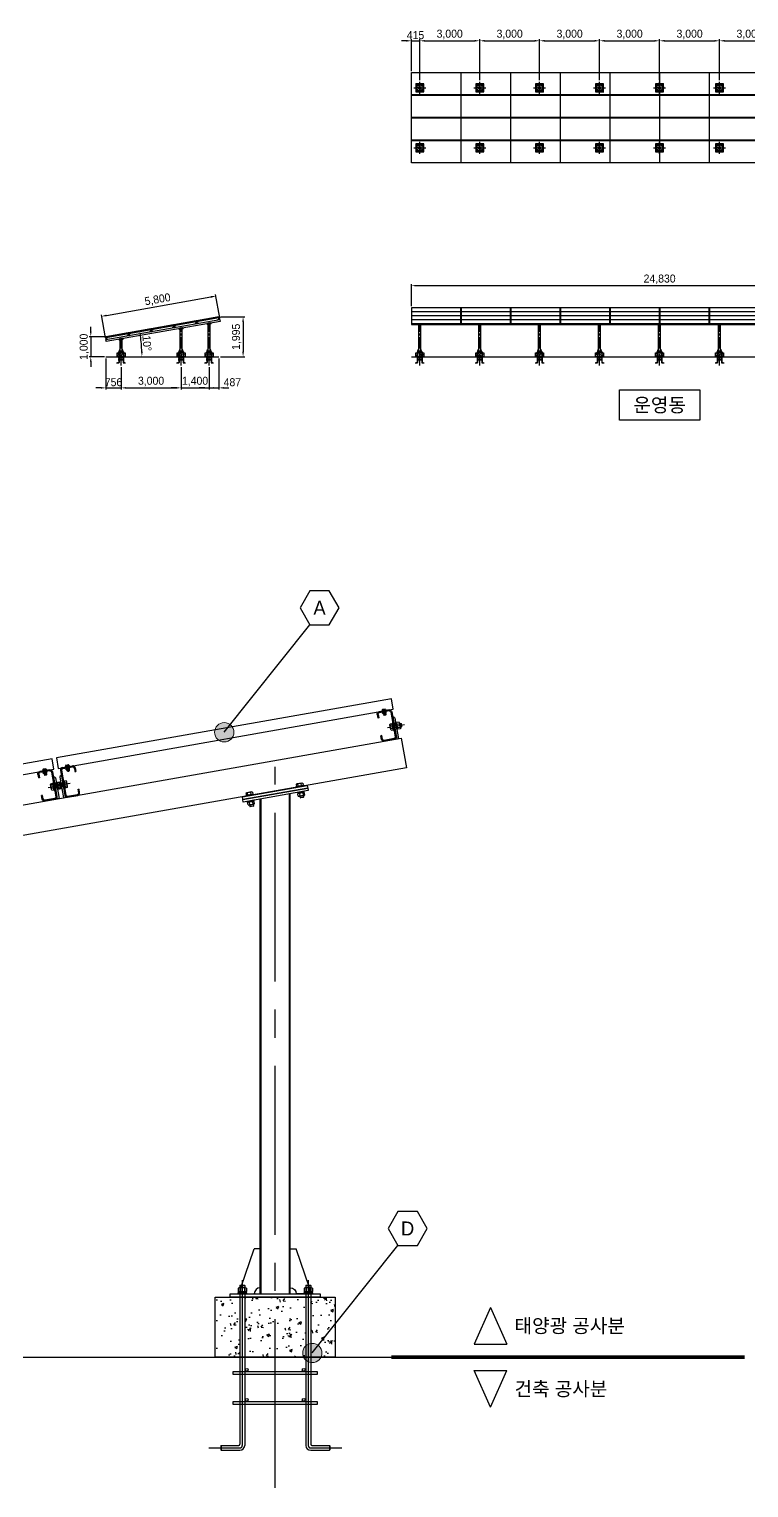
# Model space of a CAD drawing. Header units: millimetres. Extents: x 37541 to 999880, y 4425 to 1416340.
# Drawn here: x 128813 to 164807, y 1336118 to 1409046 of the extents above; entities that cross this region are included whole.
import ezdxf
from ezdxf.enums import TextEntityAlignment as Align

# ---------------------------------------------------------------- set-up
doc = ezdxf.new("R2010")
doc.units = ezdxf.units.MM
doc.header["$LTSCALE"] = 150
doc.linetypes.add('CENTER', pattern=[23.9, 20.4, -1.4, 0.7, -1.4])
doc.linetypes.add('CENTER2', pattern=[1.125, 0.75, -0.125, 0.125, -0.125])
doc.layers.get('0').update_dxf_attribs({"lineweight": 0})
doc.layers.get('Defpoints').update_dxf_attribs({"color": 150})
for name, color, linetype in [('-----20 태양광', 3, 'Continuous'), ('-----29 Cable Schedule', 1, 'Continuous'), ('-----30 Text', 2, 'Continuous'), ('-----36 Dimension', 1, 'Continuous')]:
    doc.layers.add(name, color=color, linetype=linetype)
doc.styles.add('ELEC', font='')
doc.styles.get("Standard").update_dxf_attribs({"font": ''})
doc.styles.get('ELEC').set_extended_font_data('Dotum')
doc.styles.get('Standard').set_extended_font_data('Dotum')
doc.dimstyles.new('ISO-25', dxfattribs={"dimtxt": 2.5, "dimasz": 2.5, "dimexe": 1.25, "dimexo": 0.625, "dimtad": 1, "dimtxsty": 'Standard', "dimcen": 2.5, "dimadec": 0, "dimazin": 0, "dimtfac": 1, "dimtmove": 0, "dimatfit": 3, "dimfxl": 1, "dimarcsym": 0})
doc.dimstyles.new('태양광400', dxfattribs={"dimtxt": 400, "dimasz": 250, "dimexe": 80, "dimexo": 80, "dimgap": 80, "dimtad": 1, "dimtoh": 1, "dimdec": 0, "dimdsep": 46, "dimlunit": 6, "dimtxsty": 'ELEC', "dimcen": 2.5, "dimclrd": 1, "dimclre": 1, "dimclrt": 2, "dimadec": 0, "dimazin": 0, "dimtfac": 1, "dimtdec": 0, "dimtix": 1, "dimtmove": 0, "dimatfit": 3, "dimfxl": 1, "dimarcsym": 0})

# ---------------------------------------------------------------- blocks, each defined once
blk = doc.blocks.new('*U77')
blk.add_lwpolyline([(-1232, -558), (-1232, 558), (1232, 558), (1232, -558)], close=True)
blk = doc.blocks.new('*U76')
at = {"layer": '-----20 태양광'}
for p in [(0, 3395), (2485, 3395), (4970, 3395), (7455, 3395), (9940, 3395), (12425, 3395), (14910, 3395), (17395, 3395), (19880, 3395), (22365, 3395), (0, 2263), (2485, 2263), (4970, 2263), (7455, 2263), (9940, 2263), (12425, 2263), (14910, 2263), (17395, 2263), (19880, 2263), (22365, 2263), (0, 1132), (2485, 1132), (4970, 1132), (7455, 1132), (9940, 1132), (12425, 1132), (14910, 1132), (17395, 1132), (19880, 1132), (22365, 1132), (0, 0), (2485, 0), (4970, 0), (7455, 0), (9940, 0), (12425, 0), (14910, 0), (17395, 0), (19880, 0), (22365, 0)]:
    blk.add_blockref('*U77', p, dxfattribs=at)
blk = doc.blocks.new('*U79')
for p, q in [((1232, 218), (-1232, 218)), ((1232, 216), (-1232, 216)), ((1232, 19), (-1232, 19)), ((1232, 16), (-1232, 16)), ((1232, -181), (-1232, -181)), ((1232, -183), (-1232, -183)), ((1232, -380), (-1232, -380))]:
    blk.add_line(p, q)
blk.add_lwpolyline([(-1232, 415), (-1232, -415), (1232, -415), (1232, 415)], close=True)
blk = doc.blocks.new('*U78')
at = {"layer": '-----20 태양광', "linetype": 'ByBlock', "lineweight": -2}
for p in [(0, 0), (2485, 0), (4970, 0), (7455, 0), (9940, 0), (12425, 0), (14910, 0), (17395, 0), (19880, 0), (22365, 0)]:
    blk.add_blockref('*U79', p, dxfattribs=at)
blk = doc.blocks.new('G$C0AB08128')
for p, q in [((0, 14.8), (0, 1.2)), ((30.3, 16), (4.3, 16)), ((30.3, 0), (4.3, 0)), ((8.7, 14.8), (8.7, 1.2)), ((26, 14.8), (26, 1.2)), ((34.6, 14.8), (34.6, 1.2))]:
    blk.add_line(p, q)
for centre, radius, start, end in [((4.3, 7.6), 8.39, 58.93354, 121.06646), ((4.3, 8.4), 8.39, 238.93354, 301.06646), ((17.3, -15.8), 31.8, 74.1759, 105.8241), ((17.3, 31.8), 31.8, 254.1759, 285.8241), ((30.3, 7.6), 8.39, 58.93354, 121.06646), ((30.3, 8.4), 8.39, 238.93354, 301.06646)]:
    blk.add_arc(centre, radius, start, end)
blk = doc.blocks.new('G$C989A692A')
for p, q in [((0, 5.1), (0, 0)), ((33.8, 5.1), (0, 5.1)), ((0, 0), (33.8, 0)), ((14, 0), (16.9, 5.1)), ((16.9, 0), (19.8, 5.1)), ((33.8, 0), (33.8, 5.1))]:
    blk.add_line(p, q)
blk = doc.blocks.new('G$CC6E26A9D')
for p, q in [((0, 20, 0), (44.5, 150, 0)), ((64.5, 150, 0), (44.5, 150, 0)), ((64.5, 20, 0), (64.5, 150, 0)), ((0, 0, 0), (0, 20, 0)), ((0, 0, 0), (44.5, 0, 0))]:
    blk.add_line(p, q)
blk.add_arc((64.5, 0, 0), 20, 90, 180)
blk = doc.blocks.new('G$CDDFF37AD')
h = blk.add_hatch()
h.set_pattern_fill('AR-CONC', color=256, scale=0.5)
h.set_pattern_definition([(50, (-4314257.696, 1929371.17), (91.0923345, -7.9695428), [9.525, -104.775]), (355, (-4314257.7, 1929371.17), (-17.6217107, 95.5284226), [7.62, -83.820292]), (100.4514447, (-4314250.105, 1929370.506), (73.4706235, 87.558876), [8.0950044, -89.0451223]), (46.1842, (-4314257.7, 1929396.57), (135.5395204, -21.021164), [14.2875, -157.1625]), (96.6355576, (-4314246.4, 1929394.82), (118.702067, 123.7130623), [12.1425116, -133.567804]), (351.184151, (-4314257.7, 1929396.57), (118.702067, 123.7130623), [11.4299835, -125.729866]), (21, (-4314244.996, 1929390.22), (75.8071956, -51.1325991), [9.525, -104.775]), (326, (-4314245, 1929390.22), (30.9010142, 92.093983), [7.62, -83.82]), (71.451445, (-4314238.68, 1929385.96), (106.7082096, 40.9613844), [8.0950044, -89.0449688]), (37.5, (-4314257.696, 1929371.17), (1.54430163, 42.27751944), [0, -82.804, 0, -85.09, 0, -84.1375]), (7.5, (-4314257.696, 1929371.17), (33.40983126, 50.0902874), [0, -48.514, 0, -80.899, 0, -32.0675]), (327.5, (-4314286.017, 1929371.17), (67.79529758, -2.864372), [0, -31.75, 0, -99.06, 0, -131.445]), (317.5, (-4314298.717, 1929371.17), (74.0645907, 12.7132455), [0, -41.275, 0, -65.786, 0, -93.345])])
h.paths.add_polyline_path([(132, 262), (132, 462), (50, 462), (50, 262)])
h.paths.add_polyline_path([(352, 262), (352, 462), (148, 462), (148, 262)])
h.paths.add_polyline_path([(368, 462), (368, 262), (450, 262), (450, 462)])
for p, q in [((132, 501.8), (133.1, 502.9)), ((132, 501.8), (132, -28)), ((132, 501.8), (148, 501.8)), ((133.1, 502.9), (146.9, 502.9)), ((146.9, 502.9), (148, 501.8)), ((148, 501.8), (148, -32)), ((352, 501.8), (353.1, 502.9)), ((352, 501.8), (352, -32)), ((352, 501.8), (368, 501.8)), ((353.1, 502.9), (366.9, 502.9)), ((366.9, 502.9), (368, 501.8)), ((368, 501.8), (368, -28)), ((68, -33.1), (69.1, -32)), ((68, -33.1), (68, -46.9)), ((68, -46.9), (69.1, -48)), ((69.1, -32, 0), (128, -32, 0)), ((69.1, -32), (69.1, -48)), ((69.1, -48, 0), (132, -48, 0)), ((368, -48, 0), (430.9, -48, 0)), ((372, -32, 0), (430.9, -32, 0)), ((430.9, -32), (430.9, -48)), ((430.9, -32), (432, -33.1)), ((430.9, -48), (432, -46.9)), ((432, -33.1), (432, -46.9))]:
    blk.add_line(p, q)
at = {"linetype": 'CENTER', "ltscale": 50}
for p, q in [((140, 519.3), (140, -32)), ((360, 519.3), (360, -32)), ((28, -40), (132, -40)), ((368, -40), (472, -40))]:
    blk.add_line(p, q, dxfattribs=at)
for points in [[(50, 462), (450, 462), (450, 262), (50, 262)], [(100, 474), (400, 474), (400, 462), (100, 462)], [(125.2, 474), (154.8, 474), (154.8, 476.4), (125.2, 476.4)], [(345.2, 474), (374.8, 474), (374.8, 476.4), (345.2, 476.4)]]:
    blk.add_lwpolyline(points, close=True)
at = {"elevation": 0}
for points in [[(110, 215), (390, 215), (390, 205), (110, 205)], [(110, 115), (390, 115), (390, 105), (110, 105)]]:
    blk.add_lwpolyline(points, close=True, dxfattribs=at)
for centre in [(155, 220, 0), (345, 220, 0), (155, 120, 0), (345, 120, 0)]:
    blk.add_circle(centre, 5)
at = {"extrusion": (2.70222e-08, 1.59759e-22, 1)}
blk.add_arc((128, -28, 0), 4, 270, 0, dxfattribs=at)
at = {"extrusion": (2.15436e-08, 0, 1)}
blk.add_arc((132, -32, 0), 16, 270, 0, dxfattribs=at)
at = {"linetype": 'CENTER', "ltscale": 50}
for centre, start, end in [((132, -32), 270, 360), ((368, -32), 180, 270)]:
    blk.add_arc(centre, 8, start, end, dxfattribs=at)
at = {"extrusion": (-2.15436e-08, -5.39187e-23, 1)}
blk.add_arc((368, -32, 0), 16, 180, 270, dxfattribs=at)
at = {"extrusion": (-2.70222e-08, -2.11681e-22, 1)}
blk.add_arc((372, -28, 0), 4, 180, 270, dxfattribs=at)
blk.add_blockref('G$CC6E26A9D', (135.5, 474, 0))
at = {"xscale": -1}
blk.add_blockref('G$CC6E26A9D', (364.5, 474, 0), dxfattribs=at)
at = {"xscale": 0.8, "yscale": 0.8, "zscale": 0.8}
for name, p in [('G$C0AB08128', (126.1, 480.5)), ('G$C0AB08128', (346.1, 480.5)), ('G$C989A692A', (126.5, 476.4)), ('G$C989A692A', (346.5, 476.4))]:
    blk.add_blockref(name, p, dxfattribs=at)
blk = doc.blocks.new('*U81')
blk.add_line((50, 1546, 0), (-50, 1546, 0))
at = {"elevation": 0}
for points in [[(-50, 142), (-50, 1546)], [(50, 142), (50, 1546)]]:
    blk.add_lwpolyline(points, dxfattribs=at)
at = {"linetype": 'CENTER2', "ltscale": 5, "elevation": 0}
blk.add_lwpolyline([(0, -505), (0, 1555)], dxfattribs=at)
at = {"rotation": 359.9999999999999}
blk.add_blockref('G$CDDFF37AD', (-250, -332, 0), dxfattribs=at)
blk = doc.blocks.new('*U80')
at = {"layer": '-----20 태양광', "linetype": 'ByBlock', "lineweight": -2}
for p in [(0, 0), (3000, 0), (6000, 0), (9000, 0), (12000, 0), (15000, 0), (18000, 0), (21000, 0), (24000, 0)]:
    blk.add_blockref('*U81', p, dxfattribs=at)
blk = doc.blocks.new('*D188')
at = {"layer": '-----36 Dimension', "color": 1, "lineweight": -2, "transparency": 16777216}
for p, q in [((147680, 1408464), (147430, 1408464)), ((147930, 1406952), (147930, 1408544)), ((147930, 1408464), (148345, 1408464)), ((148345, 1406496), (148345, 1408544)), ((148595, 1408464), (148845, 1408464))]:
    blk.add_line(p, q, dxfattribs=at)
at = {"layer": '-----36 Dimension', "color": 1, "transparency": 16777216}
for points in [[(147680, 1408506), (147680, 1408423), (147930, 1408464)], [(148595, 1408506), (148595, 1408423), (148345, 1408464)]]:
    blk.add_solid(points, dxfattribs=at)
at = {"layer": 'Defpoints', "color": 0, "transparency": 16777216}
for p in [(148345, 1408464), (147930, 1406872), (148345, 1406416)]:
    blk.add_point(p, dxfattribs=at)
at = {"layer": '-----36 Dimension', "transparency": 16777216, "insert": (148137, 1408745), "char_height": 400, "attachment_point": 5, "style": 'ELEC'}
blk.add_mtext('415', dxfattribs=at)
blk = doc.blocks.new('*D106')
at = {"layer": '-----36 Dimension', "color": 1, "lineweight": -2, "transparency": 16777216}
for p, q in [((148345, 1406496), (148345, 1408544)), ((148595, 1408464), (151095, 1408464)), ((151345, 1406496), (151345, 1408544))]:
    blk.add_line(p, q, dxfattribs=at)
at = {"layer": '-----36 Dimension', "color": 1, "transparency": 16777216}
for points in [[(148595, 1408506), (148595, 1408423), (148345, 1408464)], [(151095, 1408506), (151095, 1408423), (151345, 1408464)]]:
    blk.add_solid(points, dxfattribs=at)
at = {"layer": 'Defpoints', "color": 0, "transparency": 16777216}
for p in [(151345, 1408464), (148345, 1406416), (151345, 1406416)]:
    blk.add_point(p, dxfattribs=at)
at = {"layer": '-----36 Dimension', "transparency": 16777216, "insert": (149845, 1408783), "char_height": 400, "attachment_point": 5, "style": 'ELEC'}
blk.add_mtext('3,000', dxfattribs=at)
blk = doc.blocks.new('*D107')
at = {"layer": '-----36 Dimension', "color": 1, "lineweight": -2, "transparency": 16777216}
for p, q in [((151345, 1406496), (151345, 1408544)), ((151595, 1408464), (154095, 1408464)), ((154345, 1406496), (154345, 1408544))]:
    blk.add_line(p, q, dxfattribs=at)
at = {"layer": '-----36 Dimension', "color": 1, "transparency": 16777216}
for points in [[(151595, 1408506), (151595, 1408423), (151345, 1408464)], [(154095, 1408506), (154095, 1408423), (154345, 1408464)]]:
    blk.add_solid(points, dxfattribs=at)
at = {"layer": 'Defpoints', "color": 0, "transparency": 16777216}
for p in [(154345, 1408464), (151345, 1406416), (154345, 1406416)]:
    blk.add_point(p, dxfattribs=at)
at = {"layer": '-----36 Dimension', "transparency": 16777216, "insert": (152845, 1408783), "char_height": 400, "attachment_point": 5, "style": 'ELEC'}
blk.add_mtext('3,000', dxfattribs=at)
blk = doc.blocks.new('*D108')
at = {"layer": '-----36 Dimension', "color": 1, "lineweight": -2, "transparency": 16777216}
for p, q in [((154345, 1406496), (154345, 1408544)), ((154595, 1408464), (157095, 1408464)), ((157345, 1406496), (157345, 1408544))]:
    blk.add_line(p, q, dxfattribs=at)
at = {"layer": '-----36 Dimension', "color": 1, "transparency": 16777216}
for points in [[(154595, 1408506), (154595, 1408423), (154345, 1408464)], [(157095, 1408506), (157095, 1408423), (157345, 1408464)]]:
    blk.add_solid(points, dxfattribs=at)
at = {"layer": 'Defpoints', "color": 0, "transparency": 16777216}
for p in [(157345, 1408464), (154345, 1406416), (157345, 1406416)]:
    blk.add_point(p, dxfattribs=at)
at = {"layer": '-----36 Dimension', "transparency": 16777216, "insert": (155845, 1408783), "char_height": 400, "attachment_point": 5, "style": 'ELEC'}
blk.add_mtext('3,000', dxfattribs=at)
blk = doc.blocks.new('*D109')
at = {"layer": '-----36 Dimension', "color": 1, "lineweight": -2, "transparency": 16777216}
for p, q in [((157345, 1406496), (157345, 1408544)), ((157595, 1408464), (160095, 1408464)), ((160345, 1406496), (160345, 1408544))]:
    blk.add_line(p, q, dxfattribs=at)
at = {"layer": '-----36 Dimension', "color": 1, "transparency": 16777216}
for points in [[(157595, 1408506), (157595, 1408423), (157345, 1408464)], [(160095, 1408506), (160095, 1408423), (160345, 1408464)]]:
    blk.add_solid(points, dxfattribs=at)
at = {"layer": 'Defpoints', "color": 0, "transparency": 16777216}
for p in [(160345, 1408464), (157345, 1406416), (160345, 1406416)]:
    blk.add_point(p, dxfattribs=at)
at = {"layer": '-----36 Dimension', "transparency": 16777216, "insert": (158845, 1408783), "char_height": 400, "attachment_point": 5, "style": 'ELEC'}
blk.add_mtext('3,000', dxfattribs=at)
blk = doc.blocks.new('*D110')
at = {"layer": '-----36 Dimension', "color": 1, "lineweight": -2, "transparency": 16777216}
for p, q in [((160345, 1406496), (160345, 1408544)), ((160595, 1408464), (163095, 1408464)), ((163345, 1406496), (163345, 1408544))]:
    blk.add_line(p, q, dxfattribs=at)
at = {"layer": '-----36 Dimension', "color": 1, "transparency": 16777216}
for points in [[(160595, 1408506), (160595, 1408423), (160345, 1408464)], [(163095, 1408506), (163095, 1408423), (163345, 1408464)]]:
    blk.add_solid(points, dxfattribs=at)
at = {"layer": 'Defpoints', "color": 0, "transparency": 16777216}
for p in [(163345, 1408464), (160345, 1406416), (163345, 1406416)]:
    blk.add_point(p, dxfattribs=at)
at = {"layer": '-----36 Dimension', "transparency": 16777216, "insert": (161845, 1408783), "char_height": 400, "attachment_point": 5, "style": 'ELEC'}
blk.add_mtext('3,000', dxfattribs=at)
blk = doc.blocks.new('*D111')
at = {"layer": '-----36 Dimension', "color": 1, "lineweight": -2, "transparency": 16777216}
for p, q in [((163345, 1406496), (163345, 1408544)), ((163595, 1408464), (166095, 1408464)), ((166345, 1406496), (166345, 1408544))]:
    blk.add_line(p, q, dxfattribs=at)
at = {"layer": '-----36 Dimension', "color": 1, "transparency": 16777216}
for points in [[(163595, 1408506), (163595, 1408423), (163345, 1408464)], [(166095, 1408506), (166095, 1408423), (166345, 1408464)]]:
    blk.add_solid(points, dxfattribs=at)
at = {"layer": 'Defpoints', "color": 0, "transparency": 16777216}
for p in [(166345, 1408464), (163345, 1406416), (166345, 1406416)]:
    blk.add_point(p, dxfattribs=at)
at = {"layer": '-----36 Dimension', "transparency": 16777216, "insert": (164845, 1408783), "char_height": 400, "attachment_point": 5, "style": 'ELEC'}
blk.add_mtext('3,000', dxfattribs=at)
blk = doc.blocks.new('*D191')
at = {"layer": '-----36 Dimension', "color": 1, "lineweight": -2, "transparency": 16777216}
for p, q in [((147930, 1395194), (147930, 1396302)), ((148180, 1396222), (172510, 1396222)), ((172760, 1395194), (172760, 1396302))]:
    blk.add_line(p, q, dxfattribs=at)
at = {"layer": '-----36 Dimension', "color": 1, "transparency": 16777216}
for points in [[(148180, 1396264), (148180, 1396180), (147930, 1396222)], [(172510, 1396264), (172510, 1396180), (172760, 1396222)]]:
    blk.add_solid(points, dxfattribs=at)
at = {"layer": 'Defpoints', "color": 0, "transparency": 16777216}
for p in [(172760, 1396222), (147930, 1395114), (172760, 1395114)]:
    blk.add_point(p, dxfattribs=at)
at = {"layer": '-----36 Dimension', "transparency": 16777216, "insert": (160345, 1396541), "char_height": 400, "attachment_point": 5, "style": 'ELEC'}
blk.add_mtext('24,830', dxfattribs=at)
blk = doc.blocks.new('G$CE9AAA169')
at = {"linetype": 'CENTER', "ltscale": 0.3}
blk.add_line((58, 12), (0, 12), dxfattribs=at)
for p, q in [((10.9, 18), (10, 17.1)), ((10, 6.9), (10, 17.1)), ((10, 6.9), (10.9, 6)), ((15.3, 18), (10.9, 18)), ((10.9, 6), (10.9, 18)), ((15.3, 6), (10.9, 6)), ((15.3, 3.8), (15.3, 20.2)), ((16.2, 23), (24.4, 23)), ((24.4, 17.5), (16.2, 17.5)), ((24.4, 6.5), (16.2, 6.5)), ((16.2, 1), (24.4, 1)), ((25.3, 3.8), (25.3, 20.2)), ((28.3, 12), (25.3, 13.7)), ((25.3, 12), (28.3, 10.3)), ((47.1, 23), (40, 23)), ((40, 1), (40, 23)), ((40, 17.5), (47.1, 17.5)), ((40, 6.5), (47.1, 6.5)), ((47.1, 1), (40, 1)), ((48, 3.8), (48, 20.2))]:
    blk.add_line(p, q)
for points in [[(25.3, 1.3), (28.3, 1.3), (28.3, 22.8), (25.3, 22.8)], [(37.5, 0), (37.5, 24), (40, 24), (40, 0)]]:
    blk.add_lwpolyline(points, close=True)
for centre, radius, start, end in [((20.1, 20.2), 4.82, 145.3301, 214.6699), ((33.3, 12), 18, 162.2591, 197.7409), ((20.1, 3.8), 4.82, 145.3301, 214.6699), ((20.5, 20.2), 4.82, 325.3301, 34.6699), ((7.3, 12), 18, 342.2591, 17.7409), ((20.5, 3.8), 4.82, 325.3301, 34.6699), ((43.2, 20.2), 4.82, 325.3301, 34.6699), ((30, 12), 18, 342.2591, 17.7409), ((43.2, 3.8), 4.82, 325.3301, 34.6699)]:
    blk.add_arc(centre, radius, start, end)
blk = doc.blocks.new('G$C40D0023C')
for p, q in [((0, 10.1), (0, 1.4)), ((0.5, 11.5), (4.5, 11.5)), ((0.5, 8.7), (4.5, 8.7)), ((0.5, 2.9), (4.5, 2.9)), ((0.5, 0), (4.5, 0)), ((5, 10.1), (5, 1.4))]:
    blk.add_line(p, q)
for centre, radius, start, end in [((2.4, 10.1), 2.43, 143.5307, 216.4693), ((9, 5.8), 9, 161.2917, 198.7083), ((2.4, 1.4), 2.43, 143.5307, 216.4693), ((2.6, 10.1), 2.43, 323.5307, 36.4693), ((-4, 5.8), 9, 341.2917, 18.7083), ((2.6, 1.4), 2.43, 323.5307, 36.4693)]:
    blk.add_arc(centre, radius, start, end)
blk = doc.blocks.new('G$C8948AF4A')
for p, q in [((0, 12.2), (1.5, 12.2)), ((0, 0), (0, 12.2)), ((0, 7), (1.5, 6.1)), ((0, 6.1), (1.5, 5.2)), ((1.5, 0), (0, 0)), ((1.5, 12.2), (1.5, 0))]:
    blk.add_line(p, q)
blk = doc.blocks.new('G$C516BF46D')
for name, p in [('G$C40D0023C', (0, 0.3)), ('G$C8948AF4A', (5, 0))]:
    blk.add_blockref(name, p)
blk = doc.blocks.new('G$C8DD5E604')
at = {"linetype": 'CENTER', "ltscale": 0.3}
blk.add_line((0, 6.1), (23, 6.1), dxfattribs=at)
for p, q in [((1.1, 8.6), (1.6, 9.1)), ((1.1, 8.6), (1.1, 3.6)), ((1.1, 8.6), (6.4, 8.6)), ((1.6, 3.1), (1.1, 3.6)), ((1.1, 3.6), (6.4, 3.6)), ((1.6, 3.1), (1.6, 9.1)), ((12.9, 9.1), (1.6, 9.1)), ((12.9, 3.1), (1.6, 3.1)), ((16.1, 0), (16.1, 12.2)), ((16.1, 12.2), (17.6, 12.2)), ((16.1, 7), (17.6, 6.1)), ((16.1, 6.1), (17.6, 5.2)), ((17.6, 0), (16.1, 0)), ((17.6, 12.2), (17.6, 0)), ((21.1, 11.9), (17.6, 11.9)), ((17.6, 11.9), (17.6, 0.3)), ((21.1, 9), (17.6, 9)), ((21.1, 3.2), (17.6, 3.2)), ((21.1, 0.3), (17.6, 0.3)), ((21.6, 10.4), (21.6, 1.8))]:
    blk.add_line(p, q)
for centre, radius, start, end in [((19.2, 10.4), 2.43, 323.5307, 36.4693), ((12.6, 6.1), 9, 341.2917, 18.7083), ((19.2, 1.8), 2.43, 323.5307, 36.4693)]:
    blk.add_arc(centre, radius, start, end)
blk.add_blockref('G$C516BF46D', (6.4, 0))
blk = doc.blocks.new('G$CC1AFC2AA')
at = {"ltscale": 0.1}
for p, q in [((42.3, 100), (76.3, 100)), ((34.3, 92), (34.3, 8)), ((34.3, 67), (34.3, 8)), ((37.5, 91.8), (37.5, 8)), ((42.5, 96.8), (76.1, 96.8)), ((81.1, 91.8), (81.1, 80)), ((81.1, 80), (84.3, 80)), ((84.3, 92), (84.3, 80)), ((42.3, 0), (76.3, 0)), ((42.5, 3.2), (76.1, 3.2)), ((81.1, 8.2), (81.1, 20)), ((81.1, 20), (84.3, 20)), ((84.3, 8), (84.3, 20))]:
    blk.add_line(p, q, dxfattribs=at)
for p, q in [((28.3, 70), (28.3, 0)), ((34.3, 75), (33.3, 75)), ((34.3, 75), (34.3, 0)), ((34.3, 75), (34.3, 0)), ((28.3, 0), (34.3, 0))]:
    blk.add_line(p, q)
for centre, radius, start, end in [((42.3, 92), 8, 90, 180), ((76.3, 92), 8, 0, 90), ((42.5, 91.8), 5, 90, 180), ((76.1, 91.8), 5, 0, 90), ((42.3, 8), 8, 180, 270), ((42.5, 8.2), 5, 180, 270), ((76.1, 8.2), 5, 270, 0), ((76.3, 8), 8, 270, 0)]:
    blk.add_arc(centre, radius, start, end, dxfattribs=at)
blk.add_arc((33.3, 70), 5, 90, 180)
at = {"rotation": 90}
blk.add_blockref('G$C8DD5E604', (65.4, 83.9), dxfattribs=at)
blk.add_blockref('G$CE9AAA169', (0, 31))
blk = doc.blocks.new('G$CB3066EF5')
for p, q in [((0.9, 18), (0, 17.1)), ((0, 6.9), (0, 17.1)), ((0, 6.9), (0.9, 6)), ((6.5, 18), (0.9, 18)), ((0.9, 6), (0.9, 18)), ((6.5, 6), (0.9, 6)), ((6.5, 3.8), (6.5, 20.2)), ((7.4, 23), (15.6, 23)), ((15.6, 17.5), (7.4, 17.5)), ((15.6, 6.5), (7.4, 6.5)), ((7.4, 1), (15.6, 1)), ((16.5, 3.8), (16.5, 20.2)), ((19.5, 12), (16.5, 13.7)), ((16.5, 12), (19.5, 10.3)), ((47.1, 23), (40, 23)), ((40, 1), (40, 23)), ((40, 17.5), (47.1, 17.5)), ((40, 6.5), (47.1, 6.5)), ((47.1, 1), (40, 1)), ((48, 3.8), (48, 20.2))]:
    blk.add_line(p, q)
for points in [[(16.5, 1.2), (19.5, 1.2), (19.5, 22.8), (16.5, 22.8)], [(37.5, 0), (37.5, 24), (40, 24), (40, 0)]]:
    blk.add_lwpolyline(points, close=True)
for centre, radius, start, end in [((11.3, 20.2), 4.82, 145.3301, 214.6699), ((24.5, 12), 18, 162.2591, 197.7409), ((11.3, 3.8), 4.82, 145.3301, 214.6699), ((11.7, 20.2), 4.82, 325.3301, 34.6699), ((-1.5, 12), 18, 342.2591, 17.7409), ((11.7, 3.8), 4.82, 325.3301, 34.6699), ((43.2, 20.2), 4.82, 325.3301, 34.6699), ((30, 12), 18, 342.2591, 17.7409), ((43.2, 3.8), 4.82, 325.3301, 34.6699)]:
    blk.add_arc(centre, radius, start, end)
blk = doc.blocks.new('G$CB85E6AD0')
for points in [[(0, 37.5), (220, 37.5), (220, 28.5), (0, 28.5)], [(0, 28.5), (220, 28.5), (220, 19.5), (0, 19.5)]]:
    blk.add_lwpolyline(points, close=True)
at = {"rotation": 90}
for p in [(37, 0), (207, 0)]:
    blk.add_blockref('G$CB3066EF5', p, dxfattribs=at)
blk = doc.blocks.new('A$C4a2f47a4')
blk.add_line((22.7, 435), (6797.2, 435))
for points in [[(5686.5, 2398.1), (6803.3, 2595.1), (6797.2, 2629.5), (5680.4, 2432.6)], [(36.8, 1300.4), (6830, 2498.2), (6847.4, 2399.7), (54.2, 1201.9)], [(4555, 2198.6), (5671.7, 2395.5), (5665.7, 2430), (4548.9, 2233.1)]]:
    blk.add_lwpolyline(points, close=True)
at = {"linetype": 'CENTER2', "ltscale": 5}
blk.add_lwpolyline([(6410, 0), (6410, 2402.7)], dxfattribs=at)
for points in [[(6360, 647), (6360, 2295.5)], [(6363, 647), (6363, 2295.5)], [(6457, 647), (6457, 2313.2)], [(6460, 647), (6460, 2313.2)]]:
    blk.add_lwpolyline(points)
at = {"xscale": -1, "rotation": 9.999999999999073}
for p in [(6848.5, 2501.5), (5717, 2302)]:
    blk.add_blockref('G$CC1AFC2AA', p, dxfattribs=at)
for name, p, rotation in [('G$CC1AFC2AA', (5676, 2294.7), 9.99999999999917), ('G$CB85E6AD0', (6306.6, 2266.3), 9.999999999993065)]:
    blk.add_blockref(name, p, dxfattribs=dict(rotation=rotation))
blk.add_blockref('G$CDDFF37AD', (6160, 173))
blk = doc.blocks.new('*D196')
at = {"layer": '-----36 Dimension', "lineweight": -2, "transparency": 16777216}
blk.add_arc((-19456, 1342643), 82229, 0.87098, 9.12902, dxfattribs=at)
at = {"layer": '-----36 Dimension', "transparency": 16777216}
for points in [[(61526, 1355655), (61937, 1355724), (61524, 1356922)], [(62972, 1343895), (62555, 1343892), (62773, 1342643)]]:
    blk.add_solid(points, dxfattribs=at)
at = {"layer": 'Defpoints', "color": 0, "transparency": 16777216}
for p in [(147683, 1372114, 1), (45785, 1354147, 1), (62634, 1347424), (45314, 1342643, 1), (146931, 1342643, 1)]:
    blk.add_point(p, dxfattribs=at)
at = {"layer": '-----36 Dimension', "transparency": 16777216, "insert": (62962, 1349854), "char_height": 1000, "attachment_point": 5, "rotation": 275}
blk.add_mtext('10°', dxfattribs=at)
blk = doc.blocks.new('*D137')
at = {"layer": '-----36 Dimension', "color": 1, "lineweight": -2, "transparency": 16777216}
for p, q in [((132575, 1393668), (131815, 1393668)), ((131895, 1393918), (131895, 1394168)), ((131895, 1393668), (131895, 1392668)), ((132575, 1392668), (131815, 1392668)), ((131895, 1392418), (131895, 1392168))]:
    blk.add_line(p, q, dxfattribs=at)
at = {"layer": '-----36 Dimension', "color": 1, "transparency": 16777216}
for points in [[(131853, 1393918), (131936, 1393918), (131895, 1393668)], [(131853, 1392418), (131936, 1392418), (131895, 1392668)]]:
    blk.add_solid(points, dxfattribs=at)
at = {"layer": 'Defpoints', "color": 0, "transparency": 16777216}
for p in [(132655, 1393668), (131895, 1392668), (132655, 1392668)]:
    blk.add_point(p, dxfattribs=at)
at = {"layer": '-----36 Dimension', "transparency": 16777216, "insert": (131576, 1393168), "char_height": 400, "attachment_point": 5, "rotation": 90, "style": 'ELEC'}
blk.add_mtext('1,000', dxfattribs=at)
blk = doc.blocks.new('*D138')
at = {"layer": '-----36 Dimension', "color": 1, "lineweight": -2, "transparency": 16777216}
for p, q in [((132655, 1392588), (132655, 1391032)), ((133410, 1392153), (133410, 1391032)), ((132405, 1391112), (132155, 1391112)), ((132655, 1391112), (133410, 1391112)), ((133660, 1391112), (133910, 1391112))]:
    blk.add_line(p, q, dxfattribs=at)
at = {"layer": '-----36 Dimension', "color": 1, "transparency": 16777216}
for points in [[(132405, 1391154), (132405, 1391071), (132655, 1391112)], [(133660, 1391154), (133660, 1391071), (133410, 1391112)]]:
    blk.add_solid(points, dxfattribs=at)
at = {"layer": 'Defpoints', "color": 0, "transparency": 16777216}
for p in [(132655, 1392668), (133410, 1392233), (133410, 1391112)]:
    blk.add_point(p, dxfattribs=at)
at = {"layer": '-----36 Dimension', "transparency": 16777216, "insert": (133032, 1391393), "char_height": 400, "attachment_point": 5, "style": 'ELEC'}
blk.add_mtext('756', dxfattribs=at)
blk = doc.blocks.new('*D139')
at = {"layer": '-----36 Dimension', "color": 1, "lineweight": -2, "transparency": 16777216}
for p, q in [((133410, 1392153), (133410, 1391032)), ((136410, 1392153), (136410, 1391032)), ((133660, 1391112), (136160, 1391112))]:
    blk.add_line(p, q, dxfattribs=at)
at = {"layer": '-----36 Dimension', "color": 1, "transparency": 16777216}
for points in [[(133660, 1391154), (133660, 1391071), (133410, 1391112)], [(136160, 1391154), (136160, 1391071), (136410, 1391112)]]:
    blk.add_solid(points, dxfattribs=at)
at = {"layer": 'Defpoints', "color": 0, "transparency": 16777216}
for p in [(133410, 1392233), (136410, 1392233), (136410, 1391112)]:
    blk.add_point(p, dxfattribs=at)
at = {"layer": '-----36 Dimension', "transparency": 16777216, "insert": (134910, 1391431), "char_height": 400, "attachment_point": 5, "style": 'ELEC'}
blk.add_mtext('3,000', dxfattribs=at)
blk = doc.blocks.new('*D140')
at = {"layer": '-----36 Dimension', "color": 1, "lineweight": -2, "transparency": 16777216}
for p, q in [((136410, 1392153), (136410, 1391032)), ((137810, 1392153), (137810, 1391032)), ((136160, 1391112), (135910, 1391112)), ((136410, 1391112), (137810, 1391112)), ((138060, 1391112), (138310, 1391112))]:
    blk.add_line(p, q, dxfattribs=at)
at = {"layer": '-----36 Dimension', "color": 1, "transparency": 16777216}
for points in [[(136160, 1391154), (136160, 1391071), (136410, 1391112)], [(138060, 1391154), (138060, 1391071), (137810, 1391112)]]:
    blk.add_solid(points, dxfattribs=at)
at = {"layer": 'Defpoints', "color": 0, "transparency": 16777216}
for p in [(136410, 1392233), (137810, 1392233), (137810, 1391112)]:
    blk.add_point(p, dxfattribs=at)
at = {"layer": '-----36 Dimension', "transparency": 16777216, "insert": (137110, 1391431), "char_height": 400, "attachment_point": 5, "style": 'ELEC'}
blk.add_mtext('1,400', dxfattribs=at)
blk = doc.blocks.new('*D141')
at = {"layer": '-----36 Dimension', "color": 1, "lineweight": -2, "transparency": 16777216}
for p, q in [((138377, 1394663), (139592, 1394663)), ((139512, 1394413), (139512, 1392918)), ((138377, 1392668), (139592, 1392668))]:
    blk.add_line(p, q, dxfattribs=at)
at = {"layer": '-----36 Dimension', "color": 1, "transparency": 16777216}
for points in [[(139470, 1394413), (139554, 1394413), (139512, 1394663)], [(139470, 1392918), (139554, 1392918), (139512, 1392668)]]:
    blk.add_solid(points, dxfattribs=at)
at = {"layer": 'Defpoints', "color": 0, "transparency": 16777216}
for p in [(138297, 1394663), (138297, 1392668), (139512, 1392668)]:
    blk.add_point(p, dxfattribs=at)
at = {"layer": '-----36 Dimension', "transparency": 16777216, "insert": (139193, 1393666), "char_height": 400, "attachment_point": 5, "rotation": 90, "style": 'ELEC'}
blk.add_mtext('1,995', dxfattribs=at)
blk = doc.blocks.new('*D142')
at = {"layer": '-----36 Dimension', "color": 1, "lineweight": -2, "transparency": 16777216}
for p, q in [((132685, 1394735), (137904, 1395656)), ((138341, 1394615), (138136, 1395778)), ((132630, 1393608), (132425, 1394771))]:
    blk.add_line(p, q, dxfattribs=at)
at = {"layer": '-----36 Dimension', "color": 1, "transparency": 16777216}
for points in [[(137897, 1395697), (137911, 1395615), (138150, 1395699)], [(132677, 1394776), (132692, 1394694), (132438, 1394692)]]:
    blk.add_solid(points, dxfattribs=at)
at = {"layer": 'Defpoints', "color": 0, "transparency": 16777216}
for p in [(138150, 1395699), (138355, 1394536), (132644, 1393529)]:
    blk.add_point(p, dxfattribs=at)
at = {"layer": '-----36 Dimension', "transparency": 16777216, "insert": (135239, 1395510), "char_height": 400, "attachment_point": 5, "rotation": 10, "style": 'ELEC'}
blk.add_mtext('5,800', dxfattribs=at)
blk = doc.blocks.new('*D101')
at = {"layer": '-----36 Dimension', "color": 1, "lineweight": -2, "transparency": 16777216}
for p, q in [((138297, 1392588), (138297, 1391032)), ((137810, 1392153), (137810, 1391032)), ((137560, 1391112), (137310, 1391112)), ((137810, 1391112), (138297, 1391112)), ((138547, 1391112), (138797, 1391112))]:
    blk.add_line(p, q, dxfattribs=at)
at = {"layer": '-----36 Dimension', "color": 1, "transparency": 16777216}
for points in [[(137560, 1391154), (137560, 1391071), (137810, 1391112)], [(138547, 1391154), (138547, 1391071), (138297, 1391112)]]:
    blk.add_solid(points, dxfattribs=at)
at = {"layer": 'Defpoints', "color": 0, "transparency": 16777216}
for p in [(137810, 1392233), (138297, 1392668), (138297, 1391112)]:
    blk.add_point(p, dxfattribs=at)
at = {"layer": '-----36 Dimension', "transparency": 16777216, "insert": (138976, 1391393), "char_height": 400, "attachment_point": 5, "style": 'ELEC'}
blk.add_mtext('487', dxfattribs=at)
blk = doc.blocks.new('*D166')
at = {"layer": '-----36 Dimension', "color": 1, "lineweight": -2, "transparency": 16777216}
blk.add_arc((126983, 1392668), 7469, 1.91793, 8.08207, dxfattribs=at)
at = {"layer": '-----36 Dimension', "color": 1, "transparency": 16777216}
for points in [[(134337, 1393712), (134419, 1393725), (134339, 1393965)], [(134490, 1392919), (134406, 1392917), (134452, 1392668)]]:
    blk.add_solid(points, dxfattribs=at)
at = {"layer": 'Defpoints', "color": 0, "transparency": 16777216}
for p in [(133786, 1393868), (134903, 1394065), (134439, 1393102), (132655, 1392668), (138297, 1392668)]:
    blk.add_point(p, dxfattribs=at)
at = {"layer": '-----36 Dimension', "transparency": 16777216, "insert": (134703, 1393343), "char_height": 400, "attachment_point": 5, "rotation": 275, "style": 'ELEC'}
blk.add_mtext('10°', dxfattribs=at)
blk = doc.blocks.new('G$CF06C846F')
at = {"linetype": 'CENTER', "ltscale": 5}
for p, q in [((0, 29), (58, 29)), ((29, 58), (29, 0))]:
    blk.add_line(p, q, dxfattribs=at)
blk.add_lwpolyline([(14, 20), (29, 12), (44, 20), (44, 38), (29, 46), (14, 38)], close=True)
for radius in [15, 10]:
    blk.add_circle((29, 29), radius)
blk = doc.blocks.new('G$CCACB8904')
h = blk.add_hatch()
h.set_pattern_fill('AR-CONC', color=256, scale=0.5)
h.paths.add_polyline_path([(300, 500), (300, 450), (450, 450), (450, 300), (500, 300), (500, 500)])
h.paths.add_polyline_path([(500, 300), (450, 300), (450, 150), (300, 150), (300, 100), (500, 100)])
h.paths.add_polyline_path([(300, 100), (300, 150), (150, 150), (150, 300), (100, 300), (100, 100)])
h.paths.add_polyline_path([(100, 300), (150, 300), (150, 450), (300, 450), (300, 500), (100, 500)])
at = {"linetype": 'CENTER', "ltscale": 50}
for p, q in [((0, 300), (600, 300)), ((300, 600), (300, 0))]:
    blk.add_line(p, q, dxfattribs=at)
for p, q in [((250, 304.5), (185, 304.5)), ((185, 295.5), (185, 304.5)), ((250, 295.5), (185, 295.5)), ((230, 295.5), (230, 304.5)), ((295.5, 350), (295.5, 415)), ((295.5, 415), (304.5, 415)), ((295.5, 370), (304.5, 370)), ((295.5, 250), (295.5, 185)), ((304.5, 225), (295.5, 225)), ((304.5, 185), (295.5, 185)), ((304.5, 350), (304.5, 415)), ((304.5, 250), (304.5, 185)), ((350, 304.5), (415, 304.5)), ((350, 295.5), (415, 295.5)), ((370, 304.5), (370, 295.5)), ((415, 304.5), (415, 295.5))]:
    blk.add_line(p, q)
for points in [[(100, 500), (500, 500), (500, 100), (100, 100)], [(150, 150), (450, 150), (450, 450), (150, 450)], [(250, 250), (350, 250), (350, 350), (250, 350)], [(253.2, 253.2), (346.8, 253.2), (346.8, 346.8), (253.2, 346.8)]]:
    blk.add_lwpolyline(points, close=True)
for p in [(161, 381), (161, 161), (381, 381), (381, 161)]:
    blk.add_blockref('G$CF06C846F', p)
blk = doc.blocks.new('*U94')
blk.add_blockref('G$CCACB8904', (-300, -300))
blk = doc.blocks.new('*U93')
blk.add_blockref('*U94', (0, 0))
blk = doc.blocks.new('*U68')
blk.add_blockref('*U93', (0, 0))
blk = doc.blocks.new('*U67')
at = {"layer": '-----20 태양광'}
for p in [(0, 3000), (3000, 3000), (6000, 3000), (9000, 3000), (0, 0), (3000, 0), (6000, 0), (9000, 0)]:
    blk.add_blockref('*U68', p, dxfattribs=at)
at = {"layer": '-----20 태양광', "linetype": 'ByBlock', "lineweight": -2}
for p in [(12000, 3000), (15000, 3000), (18000, 3000), (21000, 3000), (24000, 3000), (12000, 0), (15000, 0), (18000, 0), (21000, 0), (24000, 0)]:
    blk.add_blockref('*U68', p, dxfattribs=at)

msp = doc.modelspace()

# ---------------------------------------------------------------- hatches: boundary and pattern name
at = {"layer": '-----20 태양광', "lineweight": 5}
h = msp.add_hatch(color=256, dxfattribs=at)
h.dxf.hatch_style = 1
h.paths.add_polyline_path([(139052.828, 1373892.432, 1), (138087.862, 1373892.432, 1)])
h = msp.add_hatch(color=256, dxfattribs=at)
h.dxf.hatch_style = 1
h.paths.add_polyline_path([(143457.59, 1342859.258, 1), (142492.623, 1342859.258, 1)])

# ---------------------------------------------------------------- linework, layer by layer
at = {"layer": '-----20 태양광'}
for p, q in [((132654.529, 1392668.067), (138297.477, 1392668.067)), ((147929.582, 1392668.067), (172759.582, 1392668.067))]:
    msp.add_line(p, q, dxfattribs=at)
for points in [[(132643.503, 1393529.041), (138355.388, 1394536.201), (138372.753, 1394437.72), (132660.868, 1393430.56)], [(136055.239, 1394232.164), (137172.011, 1394429.081), (137165.933, 1394463.55), (136049.161, 1394266.633)], [(137186.783, 1394431.686), (138303.555, 1394628.603), (138297.477, 1394663.071), (137180.705, 1394466.154)], [(132660.607, 1393633.599), (133777.378, 1393830.516), (133771.301, 1393864.984), (132654.529, 1393668.067)], [(133792.151, 1393833.121), (134908.923, 1394030.038), (134902.845, 1394064.506), (133786.073, 1393867.589)], [(134923.695, 1394032.643), (136040.467, 1394229.56), (136034.389, 1394264.028), (134917.617, 1394067.111)]]:
    msp.add_lwpolyline(points, close=True, dxfattribs=at)
at = {"layer": '-----20 태양광', "linetype": 'CENTER2', "ltscale": 5}
for points in [[(137810.231, 1392233.067), (137810.122, 1394389.284)], [(136410.231, 1392233.067), (136410.231, 1394142.446)], [(133410.231, 1392233.067), (133410.231, 1393613.465)]]:
    msp.add_lwpolyline(points, dxfattribs=at)
at = {"layer": '-----20 태양광'}
for points in [[(136360.231, 1392880.067), (136360.231, 1394064.58)], [(136460.231, 1392880.067), (136460.231, 1394082.213)], [(137760.231, 1392880.067), (137760.121, 1394311.419)], [(137860.231, 1392880.067), (137860.121, 1394329.051)], [(133360.231, 1392880.067), (133360.231, 1393535.599)], [(133460.231, 1392880.067), (133460.231, 1393553.232)]]:
    msp.add_lwpolyline(points, dxfattribs=at)
at = {"layer": '-----20 태양광', "lineweight": 5}
for centre in [(138570.345, 1373892.432, 0.543), (142975.106, 1342859.258, 0.543)]:
    msp.add_circle(centre, 482.483, dxfattribs=at)
at = {"layer": '-----29 Cable Schedule'}
msp.add_lwpolyline([(158334.068, 1391007.287), (162355.096, 1391007.287), (162355.096, 1389503.687), (158334.068, 1389503.687)], close=True, dxfattribs=at)
at = {"layer": '-----36 Dimension'}
for p, q in [((138570.345, 1373892.432), (142847.807, 1379272.538)), ((142975.106, 1342859.258), (147252.568, 1348239.365)), ((151886.009, 1345140.776), (151069.851, 1343302.13)), ((151886.009, 1345140.776), (152702.166, 1343302.13)), ((151069.851, 1343302.13), (152702.166, 1343302.13)), ((151069.851, 1341984.386), (152702.166, 1341984.386)), ((151886.009, 1340145.74), (151069.851, 1341984.386)), ((151886.009, 1340145.74), (152702.166, 1341984.386))]:
    msp.add_line(p, q, dxfattribs=at)
at = {"layer": '-----36 Dimension', "elevation": 0.543}
for points in [[(144310.779, 1380117.186), (143823.122, 1380961.833), (142847.807, 1380961.833), (142360.149, 1380117.186), (142847.807, 1379272.538), (143823.122, 1379272.538)], [(148715.541, 1349084.012), (148227.883, 1349928.659), (147252.568, 1349928.659), (146764.911, 1349084.012), (147252.568, 1348239.365), (148227.883, 1348239.365)]]:
    msp.add_lwpolyline(points, close=True, dxfattribs=at)
at = {"layer": '-----36 Dimension', "const_width": 182.952}
msp.add_lwpolyline([(164596.667, 1342643.258), (146931, 1342643.258)], dxfattribs=at)

# ---------------------------------------------------------------- block references
at = {"layer": '-----20 태양광'}
for name, p in [('*U76', (149162.082, 1402918.765)), ('*U78', (149162.082, 1394698.176)), ('*U80', (148344.582, 1392737.928)), ('G$CDDFF37AD', (133160.231, 1392406.065)), ('G$CDDFF37AD', (136160.231, 1392406.065)), ('G$CDDFF37AD', (137560.231, 1392406.065))]:
    msp.add_blockref(name, p, dxfattribs=at)
at = {"layer": '-----20 태양광', "xscale": -1}
for name, p, rotation in [('*U67', (148344.582, 1406116.081), 180), ('G$CC1AFC2AA', (137217.246, 1394335.515), 9.999999999999085), ('G$CC1AFC2AA', (138348.79, 1394535.037), 9.999999999999085), ('G$CC1AFC2AA', (133822.613, 1393736.949), 9.999999999999085), ('G$CC1AFC2AA', (134954.157, 1393936.471), 9.999999999999085), ('G$CC1AFC2AA', (136085.702, 1394135.993), 9.999999999999085)]:
    msp.add_blockref(name, p, dxfattribs=dict(at, rotation=rotation))
at = {"layer": '-----20 태양광'}
for name, p, rotation in [('G$CC1AFC2AA', (137176.278, 1394328.291), 9.99999999999917), ('G$CC1AFC2AA', (132650.101, 1393530.204), 9.99999999999917), ('G$CC1AFC2AA', (133781.645, 1393729.726), 9.99999999999917), ('G$CC1AFC2AA', (134913.189, 1393929.247), 9.99999999999917), ('G$CC1AFC2AA', (136044.734, 1394128.769), 9.99999999999917), ('G$CB85E6AD0', (136306.851, 1394035.367), 9.999999999993065), ('G$CB85E6AD0', (137706.741, 1394282.205), 9.999999999993065), ('G$CB85E6AD0', (133306.851, 1393506.386), 9.999999999993065)]:
    msp.add_blockref(name, p, dxfattribs=dict(at, rotation=rotation))
at = {"layer": '-----20 태양광', "xscale": 15, "yscale": 15, "zscale": 15}
msp.add_blockref('A$C4a2f47a4', (44972.953, 1336118.29), dxfattribs=at)

# ---------------------------------------------------------------- texts
at = {"layer": '-----30 Text', "style": 'ELEC'}
msp.add_text('운영동', height=700, dxfattribs=at).set_placement((160344.582, 1390255.487), align=Align.MIDDLE_CENTER)
at = {"layer": '-----36 Dimension', "style": 'ELEC'}
for s, p in [('A', (143335.464, 1380117.186, 0.543)), ('D', (147740.226, 1349084.012, 0.543))]:
    msp.add_text(s, height=700, dxfattribs=at).set_placement(p, align=Align.MIDDLE_CENTER)
for s, p in [('태양광 공사분', (153086.402, 1344221.453)), ('건축 공사분', (153086.402, 1341065.063))]:
    msp.add_text(s, height=700, dxfattribs=at).set_placement(p, align=Align.MIDDLE_LEFT)

# ---------------------------------------------------------------- dimensions: what is measured, and where the dimension line sits
at = {"layer": '-----36 Dimension'}
for base, p1, p2, picture, middle in [((148344.582, 1408464.333), (147929.582, 1406871.784), (148344.582, 1406416.081), '*D188', (148137.082, 1408744.604)), ((151344.582, 1408464.333), (148344.582, 1406416.081), (151344.582, 1406416.081), '*D106', (149844.582, 1408783.139)), ((154344.582, 1408464.333), (151344.582, 1406416.081), (154344.582, 1406416.081), '*D107', (152844.582, 1408783.139)), ((157344.582, 1408464.333), (154344.582, 1406416.081), (157344.582, 1406416.081), '*D108', (155844.582, 1408783.139)), ((160344.582, 1408464.333), (157344.582, 1406416.081), (160344.582, 1406416.081), '*D109', (158844.582, 1408783.139)), ((163344.582, 1408464.333), (160344.582, 1406416.081), (163344.582, 1406416.081), '*D110', (161844.582, 1408783.139)), ((166344.582, 1408464.333), (163344.582, 1406416.081), (166344.582, 1406416.081), '*D111', (164844.582, 1408783.139)), ((172759.582, 1396221.915), (147929.582, 1395113.55), (172759.582, 1395113.55), '*D191', (160344.582, 1396540.721)), ((133410.231, 1391112.3), (132654.529, 1392668.067), (133410.231, 1392233.067), '*D138', (133032.38, 1391392.571)), ((136410.231, 1391112.3), (133410.231, 1392233.067), (136410.231, 1392233.067), '*D139', (134910.231, 1391431.106)), ((137810.231, 1391112.3), (136410.231, 1392233.067), (137810.231, 1392233.067), '*D140', (137110.231, 1391431.106))]:
    dim = msp.add_linear_dim(base=base, p1=p1, p2=p2, dimstyle='태양광400', override={"dimclrt": 256, "dimtmove": 1}, dxfattribs=at)
    dim.commit()
    dim.dimension.update_dxf_attribs({"geometry": picture, "text_midpoint": middle})
dim = msp.add_aligned_dim(p1=(132643.503, 1393529.041), p2=(138355.388, 1394536.201), distance=1180.891, dimstyle='태양광400', override={"dimclrt": 256, "dimtmove": 1}, dxfattribs=at)
dim.commit()
dim.dimension.update_dxf_attribs({"geometry": '*D142', "text_midpoint": (135239.026, 1395509.534)})
for base, p1, p2, picture, middle in [((139512.09, 1392668.067), (138297.477, 1394663.071), (138297.477, 1392668.067), '*D141', (139193.284, 1393665.569)), ((131894.559, 1392668.067), (132654.529, 1393668.067), (132654.529, 1392668.067), '*D137', (131575.753, 1393168.067))]:
    dim = msp.add_linear_dim(base=base, p1=p1, p2=p2, angle=90, dimstyle='태양광400', override={"dimclrt": 256, "dimtmove": 1}, dxfattribs=at)
    dim.commit()
    dim.dimension.update_dxf_attribs({"geometry": picture, "text_midpoint": middle})
for base, line1, line2, dimstyle, override, picture, middle in [((134439.409, 1393102.339), ((132654.529, 1392668.067), (138297.477, 1392668.067)), ((134902.845, 1394064.506), (133786.073, 1393867.589)), '태양광400', {"dimclrt": 256, "dimtmove": 1}, '*D166', (134702.829, 1393343.443)), ((62634.102, 1347424.462), ((45313.612, 1342643.258, 0.543), (146931, 1342643.258, 0.543)), ((147683.444, 1372114.453, 0.543), (45785.385, 1354147.076, 0.543)), 'ISO-25', {"dimscale": 5, "dimtxt": 200, "dimasz": 250, "dimexe": 60, "dimexo": 100, "dimclrd": 256, "dimclre": 256, "dimclrt": 256}, '*D196', (62962.2, 1349853.917))]:
    dim = msp.add_angular_dim_2l(base=base, line1=line1, line2=line2, dimstyle=dimstyle, override=override, dxfattribs=at)
    dim.commit()
    dim.dimension.update_dxf_attribs({"geometry": picture, "text_midpoint": middle})
dim = msp.add_linear_dim(base=(138297.477, 1391112.3), p1=(137810.231, 1392233.067), p2=(138297.477, 1392668.067), dimstyle='태양광400', override={"dimclrt": 256, "dimtmove": 1}, dxfattribs=at)
dim.commit()
dim.dimension.update_dxf_attribs({"geometry": '*D101', "text_midpoint": (138976.41, 1391112.3), "dimtype": 160})

doc.saveas('drawing.dxf')
